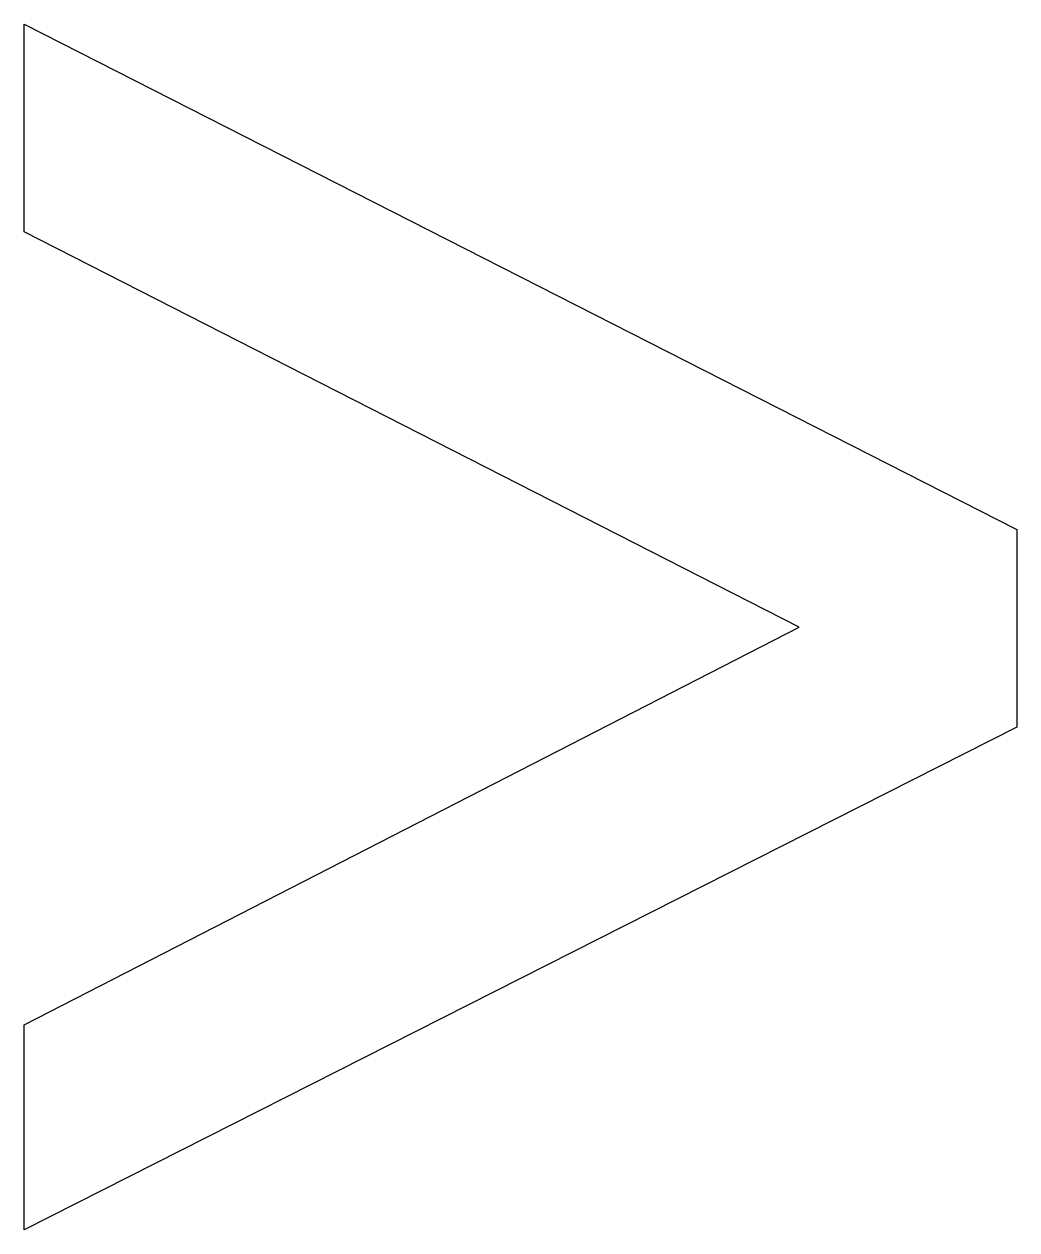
# Model space of a CAD drawing. Extents: x 0.76 to 6.28, y 1.74 to 8.43.
import ezdxf

# ---------------------------------------------------------------- set-up
doc = ezdxf.new("R2010")
doc.units = 0
doc.layers.get('0').update_dxf_attribs({"linetype": 'CONTINUOUS'})

msp = doc.modelspace()

# ---------------------------------------------------------------- linework, layer by layer
at = {"color": 0}
for p, q in [((0.763889, 7.27778), (0.763889, 8.43056)), ((0.763889, 8.43056), (6.27778, 5.625)), ((5.06944, 5.08333), (0.763889, 7.27778)), ((6.27778, 5.625), (6.27778, 4.52778)), ((0.763889, 2.875), (5.06944, 5.08333)), ((6.27778, 4.52778), (0.763889, 1.73611)), ((0.763889, 1.73611), (0.763889, 2.875))]:
    msp.add_line(p, q, dxfattribs=at)

doc.saveas('drawing.dxf')
